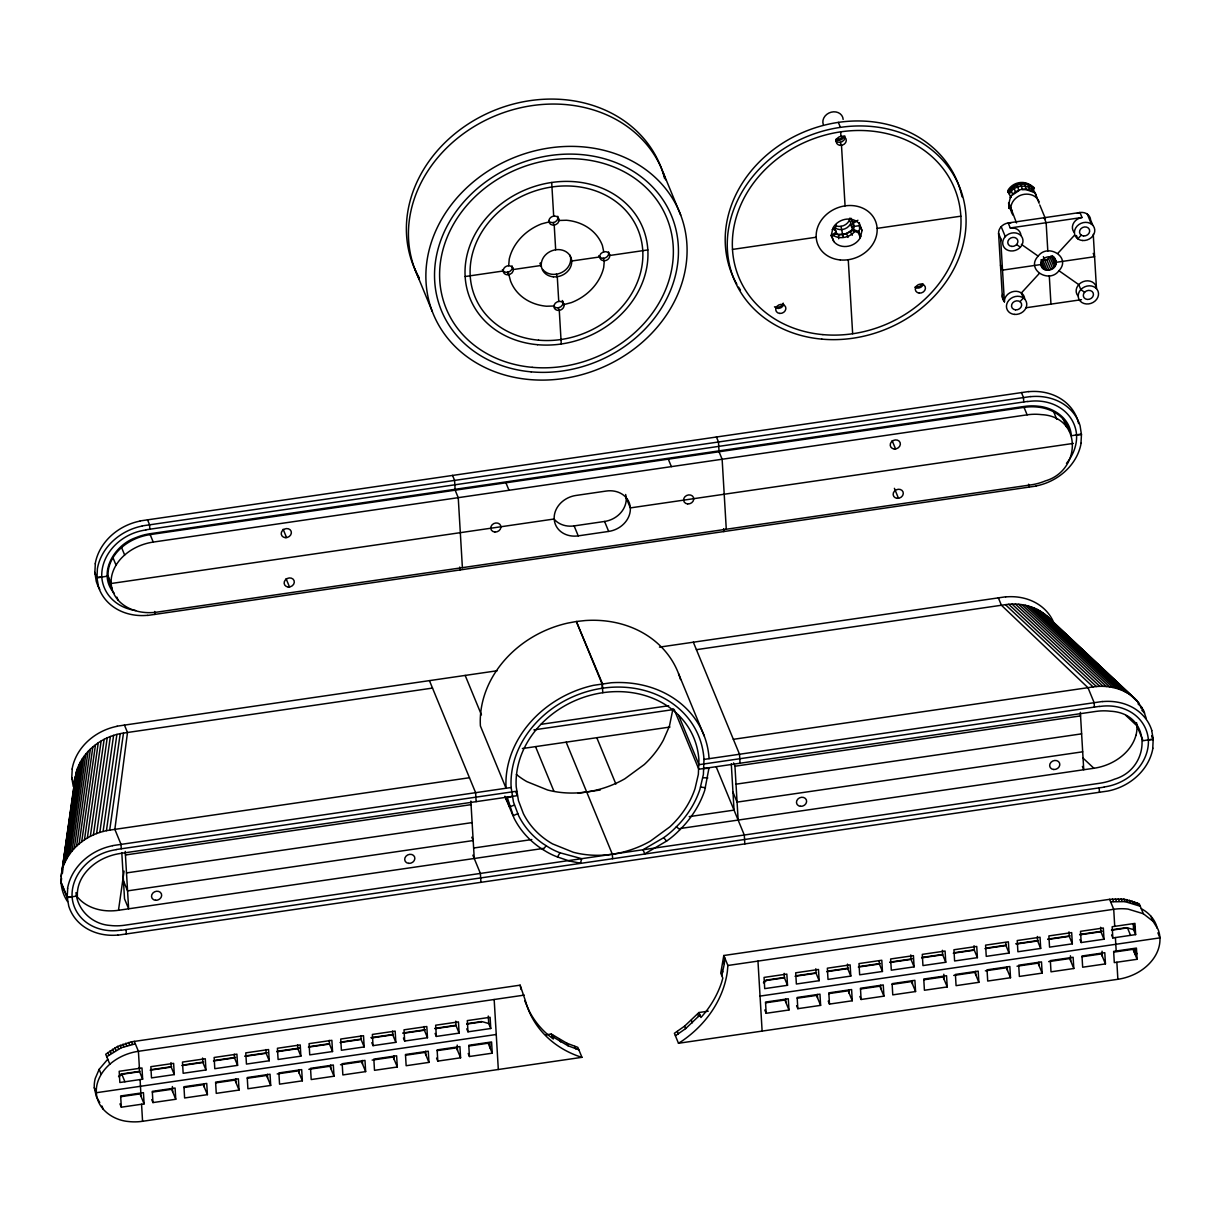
<?xml version="1.0" encoding="UTF-8"?>
<svg xmlns="http://www.w3.org/2000/svg" width="1221" height="1221" viewBox="0 0 1221 1221"><rect width="100%" height="100%" fill="white"/><g stroke="black" fill="none" stroke-linecap="round" stroke-linejoin="round"><path stroke-width="1.5" d="M838.69 238.782L838.629 234.722L834.859 233.913L842.734 234.859L850.289 231.929L853.342 229.304L855.097 231.151M67.537 901.541C61.386 892.612 59.6 881.058 62.118 870.573L75.916 773.534C81.242 751.754 101.831 736.171 123.489 733.073L432.509 688.079M73.291 786.568L71.764 777.64L72.237 769.032M99.74 589.331A52.274 44.658 -22.4 0 1 96.245 581.333L94.856 572.374L95.33 563.766M1030.768 396.642A52.274 44.658 -22.4 0 1 1080.066 425.641L1081.455 434.615L1080.982 443.223M114.179 593.238C96.871 573.763 114.225 544.932 135.699 537.728A50.824 43.437 -22.4 0 1 150.091 533.714M1073.351 443.406L630.326 507.905A23.336 19.933 -22.4 0 0 606.288 491.04L575.839 495.482A23.336 19.933 -22.4 0 0 554.197 519.001L111.157 583.501A36.599 31.273 -22.4 0 1 112.134 574.221C115.751 561.05 126.877 551.175 139.163 546.001A49.832 42.582 -22.4 0 1 153.236 542.078L1027.136 414.835A49.832 42.582 -22.4 0 1 1041.437 414.621C1082.691 416.575 1081.272 470.604 1045.359 480.906A49.832 42.582 -22.4 0 1 1031.287 484.829L157.387 612.072A49.832 42.582 -22.4 0 1 143.086 612.286C130.8 610.897 118.162 604.181 113.202 592.338A36.599 31.273 -22.4 0 1 111.157 583.501L108.089 576.022A36.599 31.273 -22.4 0 1 109.051 566.758C112.668 553.571 123.809 543.696 136.08 538.522A49.832 42.582 -22.4 0 1 150.168 534.6L1024.053 407.371A49.832 42.582 -22.4 0 1 1038.354 407.158C1050.64 408.531 1063.277 415.262 1068.238 427.091A36.599 31.273 -22.4 0 1 1069.627 431.425M1024.709 184.05L1026.144 189.606L1032.584 191.88L1031.501 186.462C1023.717 181.242 1013.186 185.073 1008.134 192.308L1009.294 194.017C1015.063 182.662 1034.065 183.547 1036.522 196.886M508.669 265.751L509.264 258.989A49.252 42.079 -22.4 0 1 541.559 223.886L548.992 221.932M673 708.699L669.383 726.327L663.4 740.063A93.315 79.731 -22.4 0 1 644.291 764.529L624.847 778.784A93.315 79.731 -22.4 0 1 547.634 790.018L526.861 781.623A93.315 79.731 -22.4 0 1 516.376 774.45M709.035 767.734L704.761 790.262A103.693 88.599 -22.4 0 1 683.104 826.464L679.96 829.608A77.411 66.148 -22.4 0 1 666.605 841.086L644.764 853.815L642.979 849.77L663.659 837.698A73.519 62.82 -22.4 0 0 676.342 826.8L679.319 823.809A98.504 84.173 -22.4 0 0 699.892 789.422L703.403 774.435L703.983 759.416A98.504 84.173 -22.4 0 0 602.502 688.217L602.014 683.76L576.358 621.504L567.75 623.092A103.693 88.599 -22.4 0 0 480.402 725.991L506.059 788.247A103.693 88.599 -22.4 0 1 593.421 685.347L611.111 682.768A103.693 88.599 -22.4 0 1 709.065 758.684M698.916 1012.53L700.961 1017.52L705.417 1012.27A104.731 89.484 -22.4 0 0 721.611 982.417L722.817 978.128L720.756 973.152L723.794 955.509L1109.63 899.328L1123.93 899.129L1139.254 903.784L1143.344 913.735L1152.99 921.229L1157.905 929.028A36.599 31.273 -22.4 0 1 1159.95 937.865C1160.728 955.036 1146.946 969.215 1131.959 975.365A49.832 42.582 -22.4 0 1 1117.871 979.288L678.479 1043.268L674.389 1033.302L684.584 1026.144L698.916 1012.53L708.287 1011.171M721.794 975.64L724.282 963.995L724.816 957.997L723.794 955.509M724.816 957.997L727.884 965.475L727.365 971.473A104.731 89.484 -22.4 0 1 681.394 1041.452L678.479 1043.268M833.79 241.499L831.333 235.027L832.981 227.945A15.659 13.385 -22.4 0 1 859.538 224.084L861.995 230.571L860.347 237.637A15.659 13.385 -22.4 0 1 833.79 241.499L831.15 235.485L836.126 232.127L835.027 229.212L836.064 224.786M1040.933 264.53C1040.323 256.089 1055.127 253.281 1056.165 262.317C1056.775 270.757 1041.986 273.565 1040.933 264.53L1002.517 270.131L1000.457 265.14M75.916 773.534L74.878 785.713L71.764 777.64M67.689 888.476L67.201 897.084L68.727 906.013A52.274 44.658 -22.4 0 0 117.888 935.057M1028.326 184.829L1029.578 190.339M1152.761 748.183L1153.204 738.98L1151.724 730.646M61.142 876.602L75.32 776.51M62.118 870.573L76.725 770.573M61.584 878.418L61.081 882.752L67.247 897.679L77.366 895.909C76.557 878.326 90.629 863.781 105.983 857.463A50.824 43.437 -22.4 0 1 120.391 853.448L517.383 795.649L515.934 792.124M62.408 873.412L62.912 869.093M63.477 865.948L64.24 859.752M64.805 856.623L65.293 852.289M65.827 848.564L66.621 842.963M67.186 839.819L67.689 835.5M68.513 830.494L69.017 826.174M69.811 820.573L70.345 816.834M70.864 813.11L71.398 809.37M72.237 804.364L72.726 800.045M73.26 796.306L73.794 792.582M62.927 867.612L77.747 767.658M63.95 864.682L65.186 861.812L78.983 764.773M65.186 861.812L66.621 858.989L80.418 761.95M66.621 858.989L68.254 856.242L82.051 759.203M68.254 856.242L70.07 853.555L83.867 756.532M70.07 853.555L72.07 850.976L85.867 753.952M72.07 850.976L74.237 848.503L88.034 751.464M74.237 848.503L76.572 846.138L90.385 749.114M76.572 846.138L79.075 843.909L92.872 746.87M79.075 843.909L81.7 841.803L95.497 744.764M81.7 841.803L84.463 839.834L98.26 742.795M84.463 839.834L87.347 838.018L101.145 740.979M87.347 838.018L90.339 836.37L104.136 739.331M90.339 836.37L93.422 834.874L107.219 737.835M93.422 834.874L96.581 833.561L110.378 736.522M96.581 833.561L99.817 832.417L113.614 735.378M99.817 832.417L103.098 831.455L116.895 734.416M103.098 831.455L106.425 830.677L120.223 733.653M106.425 830.677L109.692 830.112L123.489 733.073M76.801 896.168C83.181 904.639 93.529 909.248 103.861 910.5A50.824 43.437 -22.4 0 0 118.483 910.286L124.069 871.107M1013.277 186.111L1008.363 191.773C1013.171 182.646 1026.449 180.25 1034.004 187.622L1033.47 190.507M1135.942 735.317C1132.249 748.809 1120.878 758.958 1108.302 764.254A50.824 43.437 -22.4 0 1 1093.894 768.268L680.219 828.51M860.347 237.637L858.287 232.662L853.174 230.845L853.616 229.655L849.358 219.643L849.953 218.071M858.287 232.662L859.63 229.166L859.34 222.756M1039.071 203.251L1035.377 193.818A14.774 12.622 -22.4 0 0 1010.332 197.466L1008.775 204.151L1011.507 209.966M1055.341 265.827L1054.318 263.339L1054.776 258.119L1055.799 260.607M1016.742 184.295L1013.216 186.523M1011.934 210.271L1009.08 208.242L1009.614 205.357M545.665 1034.843L551.297 1034.034L566.971 1043.268L577.838 1047.359L581.959 1057.325L578.891 1056.379A104.731 89.484 -22.4 0 1 525.457 1000.869L520.131 985.164L131.41 1041.834L117.552 1046.458L105.693 1054.257L107.769 1059.202L99.16 1069.337L95.253 1078.418A36.599 31.273 -22.4 0 0 94.292 1087.697L96.322 1096.534L99.756 1102.517M138.416 1051.296A49.832 42.582 -22.4 0 0 124.328 1055.219C112.057 1060.393 100.931 1070.268 97.298 1083.439A36.599 31.273 -22.4 0 0 96.337 1092.719C97.115 1109.08 113.034 1120.145 128.266 1121.504A49.832 42.582 -22.4 0 0 142.567 1121.29L581.959 1057.325M557.493 856.974L559.996 852.792L581.715 858.684L580.448 863.186L569.49 861.034L557.493 856.974A77.411 66.148 -22.4 0 1 543.009 849.557L539.56 847.374A103.693 88.599 -22.4 0 1 513.995 818.039L507.158 797.13M1008.363 191.773L1010.347 188.629M1038.171 256.135C1025.35 269.536 1049.282 284.066 1058.943 270.711C1071.748 257.31 1047.816 242.781 1038.171 256.135L1021.382 244.368M1045.084 269.81L1040.964 259.844L1046.779 259.676L1051.22 255.876L1054.318 263.339M1010.332 197.466L1011.263 196.963M1020.084 183.852L1024.358 183.196M543.009 849.557L546.23 845.741A73.519 62.82 -22.4 0 0 559.981 852.792M675.411 1035.79L685.607 1028.631L699.938 1015.017M118.544 1076.663L120.955 1074.053L139.743 1071.321M1039.193 273.58L1021.351 292.979L1023.396 297.97L1019.993 301.663M1057.905 253.266L1074.48 235.241M1081.211 235.149L1077.807 238.843L1076.434 235.516M763.415 982.783L765.811 980.158L784.615 977.426M838.629 234.722L846.565 233.562L853.235 229.06M1017.093 185.165L1018.909 190.659L1012.85 194.75L1010.713 189.484M106.746 1056.714L121.245 1047.755L135.333 1043.833L138.416 1051.296L139.423 1068.344M119.154 1076.449L121.841 1074.297L139.576 1071.717L142.643 1079.196L119.856 1082.508L119.185 1071.29L141.987 1067.978L142.643 1079.196M764.01 982.569L766.712 980.417L784.431 977.838L787.514 985.301L764.712 988.628L764.056 977.411L786.843 974.083L787.514 985.301M834.477 228.19L836.568 233.257L831.745 236.523L831.15 235.485M855.082 220.742L852.67 222.375L853.25 223.397L851.205 218.422M857.92 220.238L853.097 223.504L854.196 226.419L853.464 229.594L858.745 231.471L860.805 236.447M1027.166 184.493L1027.975 183.974M1030.173 186.035L1031.135 185.592M517.75 813.69L512.988 815.75L504.914 796.199M514.453 805.112L509.554 806.806L505.463 796.855M502.411 269.643A5.189 4.426 -22.4 0 0 507.509 272.252L508.806 271.917A5.189 4.426 -22.4 0 0 512.072 265.903M503.189 271.001A5.189 4.426 -22.4 0 0 508.531 274.756L509.844 274.404A5.189 4.426 -22.4 0 0 509.325 265.735L507.997 265.781A5.189 4.426 -22.4 0 0 503.189 271.001L465.14 276.541M507.28 797.71L512.271 796.382M107.066 576.175L96.947 577.945L94.902 572.97M150.091 533.714L1024.007 406.471A50.824 43.437 -22.4 0 1 1038.644 406.257C1054.242 407.661 1070.496 419.032 1071.29 435.79L1081.409 434.02M1125.96 715.521L1136.919 725.808L1143.085 740.75L1153.204 738.98L1151.83 735.653M140.232 520.909L1028.723 391.544M142.277 525.885L1030.768 396.52M1036.08 486.08L147.588 615.445M117.14 726.174L497.237 670.741M112.576 845.619L511.141 787.499A98.504 84.173 -22.4 0 1 602.502 688.217L602.457 683.699L576.358 621.504M599.618 256.959L571.703 261.019L570.68 258.531M647.832 249.939L609.767 255.479A5.189 4.426 -22.4 0 1 604.96 260.714L603.632 260.745A5.189 4.426 -22.4 0 1 603.128 252.075L604.426 251.74A5.189 4.426 -22.4 0 1 609.767 255.479L608.745 252.991M832.157 229.624L835.027 229.212M1009.279 204.075L1016.528 222.955M732.478 249.42L816.223 237.225M877.121 228.358L960.851 216.178M1010.255 227.945L1082.02 217.491L1079.975 212.515L1008.195 222.97L1010.255 227.945A10.363 8.852 -22.4 0 1 1020.939 235.439M1025.838 307.784L1081.47 299.679M145.894 529.792L1027.67 401.404M553.754 518.681A23.336 19.933 -22.4 0 0 574.129 525.9L604.578 521.459A23.336 19.933 -22.4 0 0 625.656 494.49M554.197 519.001A23.336 19.933 -22.4 0 0 578.235 535.866L608.684 531.425A23.336 19.933 -22.4 0 0 630.326 507.905L626.22 497.954M659.462 647.13L1005.631 596.81M696.397 649.664L1005.432 604.67C1020.084 602.502 1036.064 606.043 1047.114 616.284L1136.919 700.64L1143.482 710.286L1146.305 718.604M540.918 724.343L668.681 705.738M533.898 729.883L674.175 709.462L698.809 769.23L1095.802 711.431A50.824 43.437 -22.4 0 1 1110.423 711.217C1152.639 713.262 1151.189 768.604 1114.452 779.196A50.824 43.437 -22.4 0 1 1100.06 783.21L124.649 925.228A50.824 43.437 -22.4 0 1 110.012 925.442C92.43 924.266 77.427 910.225 75.992 892.597M522.405 748.534L669.963 727.044M109.692 830.112L469.459 777.731M733.348 739.316L1093.116 686.935C1107.783 684.767 1123.763 688.308 1134.813 698.534M703.983 759.416L1102.563 701.48M116.193 849.526L516.697 791.223M1099.465 706.364L698.961 764.682L678.662 715.46M125.442 854.975L471.062 804.654M733.577 762.911L734.95 766.223L1080.554 715.903M578.235 793.207L600.228 790.002M126.511 872.923L472.115 822.603M736.019 784.172L1081.623 733.852M1082.691 751.8L737.072 802.121L732.966 792.17M473.885 847.985L531.791 839.56M689.193 816.635L734.035 810.118L731.287 763.827M118.483 910.286L543.376 848.427M120.986 930.295L1104.257 787.133M138.416 1051.296L524.252 995.115M727.884 965.475L1113.72 909.294A49.832 42.582 -22.4 0 1 1128.021 909.08L1143.344 913.735M151.022 1069.672L171.688 1066.666M182.967 1065.033L203.632 1062.011M214.911 1060.377L235.577 1057.371M244.963 1055.997L267.521 1052.716M276.908 1051.342L299.466 1048.061M308.852 1046.702L329.533 1043.696M340.796 1042.047L361.462 1039.04M370.863 1037.667L393.406 1034.385M402.808 1033.012L425.351 1029.73M434.752 1028.372L455.418 1025.365M466.697 1023.717L481.73 1021.534M795.878 975.793L816.559 972.771M827.823 971.138L848.488 968.131M859.767 966.483L880.433 963.476M889.834 962.102L912.377 958.821M921.779 957.462L942.444 954.456M953.723 952.807L974.389 949.801M985.668 948.152L1006.333 945.146M1015.735 943.772L1038.277 940.491M1047.664 939.132L1070.222 935.851M1079.608 934.477L1102.166 931.196M1111.553 929.822L1126.586 927.639M150.168 1070.176L171.215 1067.108L174.298 1074.587L151.496 1077.899L150.839 1066.681L173.626 1063.369L174.298 1074.587M181.822 1065.567L202.869 1062.499L205.937 1069.978L183.15 1073.29L182.478 1062.072L205.281 1058.76L205.937 1069.978M213.477 1060.957L234.508 1057.905L237.591 1065.368L214.789 1068.696L214.133 1057.478L236.92 1054.15L237.591 1065.368M245.116 1056.348L266.163 1053.296L269.246 1060.759L246.444 1064.086L245.772 1052.868L268.574 1049.541L269.246 1060.759M276.77 1051.754L297.802 1048.686L300.885 1056.15L278.098 1059.477L277.426 1048.259L300.229 1044.932L300.885 1056.15M308.409 1047.145L329.456 1044.077L332.539 1051.54L309.737 1054.868L309.081 1043.65L331.868 1040.323L332.539 1051.54M340.064 1042.536L361.095 1039.468L364.179 1046.931L341.392 1050.258L340.72 1039.04L363.522 1035.713L364.179 1046.931M371.703 1037.926L392.75 1034.859L395.833 1042.337L373.031 1045.649L371.81 1042.658M403.357 1033.317L424.404 1030.249L427.472 1037.728L404.685 1041.04L403.449 1038.048M434.997 1028.708L456.044 1025.64L459.127 1033.119L436.324 1036.431L435.103 1033.439M466.666 1024.098L482.616 1021.779L488.721 1023.519L490.766 1028.509L467.979 1031.821L466.743 1028.83M795.039 976.281L816.086 973.229L819.154 980.692L796.367 984.019L795.695 972.801L818.497 969.474L819.154 980.692M826.693 971.672L847.725 968.619L850.808 976.083L828.006 979.41L827.35 968.192L850.137 964.865L850.808 976.083M858.332 967.078L879.379 964.01L882.447 971.473L859.66 974.801L858.989 963.583L881.791 960.255L882.447 971.473M889.987 962.469L911.019 959.401L914.102 966.864L891.299 970.191L890.643 958.973L913.43 955.646L914.102 966.864M921.626 957.859L942.673 954.791L945.756 962.27L922.954 965.582L922.282 954.364L945.085 951.052L945.756 962.27M953.28 953.25L974.312 950.182L977.395 957.661L954.608 960.973L953.937 949.755L976.739 946.443L977.395 957.661M984.92 948.641L1005.967 945.573L1009.05 953.052L986.247 956.364L985.591 945.146L1008.378 941.834L1009.05 953.052M1016.574 944.031L1037.621 940.964L1040.689 948.442L1017.902 951.754L1017.23 940.536L1040.033 937.224L1040.689 948.442M1048.213 939.422L1069.26 936.354L1072.343 943.833L1049.541 947.145L1048.885 935.927L1071.672 932.615L1072.343 943.833M1079.868 934.813L1100.915 931.76L1103.982 939.224L1081.196 942.536L1079.959 939.56M1111.537 930.204L1127.487 927.884L1133.576 929.639L1135.637 934.614L1112.835 937.942L1111.614 934.95M496.245 1034.492L96.337 1092.719L94.292 1087.697M760.042 996.092L1159.95 937.865L1157.89 932.844M120.711 1096.717L140.003 1093.909L144.109 1103.876L121.322 1107.188L119.948 1103.876M152.366 1092.108L171.657 1089.3L175.763 1099.266L152.961 1102.578L151.725 1099.587M184.02 1087.499L203.297 1084.691L207.402 1094.657L184.615 1097.969L183.944 1086.751L206.746 1083.439L207.402 1094.657M215.659 1082.89L234.951 1080.081L239.057 1090.048L216.254 1093.36L215.598 1082.142L238.385 1078.83L239.057 1090.048M247.314 1078.28L266.59 1075.472L270.696 1085.438L247.909 1088.75L247.237 1077.548L270.039 1074.221L270.696 1085.438M277.198 1073.931L298.245 1070.863L302.35 1080.829L279.548 1084.156L278.892 1072.938L301.679 1069.611L302.35 1080.829M308.852 1069.321L329.899 1066.269L334.005 1076.22L311.202 1079.547L310.531 1068.329L333.333 1065.002L334.005 1076.22M340.491 1064.712L361.538 1061.66L365.644 1071.611L342.857 1074.938L342.185 1063.72L364.987 1060.393L365.644 1071.611M372.146 1060.103L393.193 1057.05L397.298 1067.001L374.496 1070.329L373.84 1059.111L396.627 1055.783L397.298 1067.001M405.54 1055.249L424.832 1052.441L428.937 1062.392L406.15 1065.719L405.479 1054.501L428.281 1051.189L428.937 1062.392M437.194 1050.64L456.486 1047.832L460.592 1057.798L437.79 1061.11L436.569 1058.119M468.849 1046.031L488.125 1043.222L492.231 1053.189L469.444 1056.501L468.208 1053.509M765.582 1002.823L784.874 1000.014L788.98 1009.981L766.178 1013.293L764.804 1009.981M797.221 998.213L816.513 995.405L820.619 1005.371L797.832 1008.683L796.596 1005.707M828.876 993.604L848.168 990.796L852.273 1000.762L829.471 1004.089L828.25 1001.098M860.53 989.01L879.807 986.202L883.912 996.153L861.126 999.48L859.889 996.489M892.169 984.401L911.461 981.592L915.567 991.544L892.765 994.871L892.108 983.653L914.895 980.326L915.567 991.544M923.824 979.791L943.116 976.983L947.221 986.934L924.419 990.262L923.748 979.044L946.55 975.716L947.221 986.934M953.708 975.442L974.755 972.374L978.86 982.325L956.074 985.652L955.402 974.434L978.189 971.122L978.86 982.325M985.362 970.832L1006.409 967.765L1010.515 977.731L987.713 981.043L987.041 969.825L1009.843 966.513L1010.515 977.731M1017.017 966.223L1038.048 963.155L1042.154 973.122L1019.367 976.434L1018.696 965.216L1041.498 961.904L1042.154 973.122M1048.656 961.614L1069.703 958.546L1073.808 968.512L1051.006 971.824L1050.35 960.606L1073.137 957.295L1073.808 968.512M1082.065 956.745L1101.342 953.937L1105.448 963.903L1082.661 967.215L1081.989 955.997L1104.791 952.685L1105.448 963.903M1113.705 952.136L1132.996 949.328L1137.102 959.294L1114.3 962.606L1113.644 951.388L1136.43 948.076L1137.102 959.294M1109.63 899.328L1110.637 901.831L1124.953 901.617L1140.261 906.226M117.888 935.179L1107.874 791.04A52.274 44.658 -22.4 0 0 1152.899 748.183M576.8 621.443L585.454 620.527A103.693 88.599 -22.4 0 1 680.524 679.578M1076.373 435.042L1081.455 434.615M101.999 576.923L96.917 577.35L94.856 572.374M1148.152 740.002L1153.235 739.575L1151.876 736.248M72.283 896.657L67.201 897.084L61.05 882.157M1026.144 189.606L1022.496 189.713L1020.527 183.303M553.983 306.013L546.443 306.227A49.252 42.079 -22.4 0 1 510.561 281.059L508.165 272.085M703.922 768.482L708.989 768.33M702.792 777.701L707.814 777.945M700.564 787.072L705.479 787.713M552.319 1036.522L568.009 1045.756L578.876 1049.846M849.358 219.643L849.068 220.879A9.799 8.364 -22.4 0 1 836.156 225.9M1141.284 908.714C1148.976 912.698 1155.31 919.764 1157.249 928.326M546.23 845.741L542.963 843.665A98.504 84.173 -22.4 0 1 518.681 815.811L513.476 802.09L511.141 787.499M1058.943 270.711L1078.769 284.63L1080.814 289.606A10.363 8.852 -22.4 0 0 1086.263 303.953A10.363 8.852 -22.4 0 0 1098.03 291.147A10.363 8.852 -22.4 0 0 1080.814 289.606L1084.599 292.262A5.189 4.426 -22.4 0 1 1093.207 293.025A5.189 4.426 -22.4 0 1 1087.316 299.435A5.189 4.426 -22.4 0 1 1084.599 292.262M1016.62 244.551L1020.39 247.207M1031.501 186.462L1034.355 188.492M1134.019 951.815L1136.69 953.845M676.342 826.8L679.96 829.608M1044.855 614.316L1136.919 700.64M1042.429 612.515L1130.127 694.764M1130.631 695.161L1138.842 702.869M1039.849 610.866L1127.548 693.131M1138.033 703.845L1142.139 707.707M1037.148 609.386L1124.846 691.635M1034.309 608.073L1122.007 690.338M1140.75 707.707L1143.482 710.286M1141.894 710.378L1144.626 712.957M1031.363 606.944L1119.062 689.193M1028.311 605.998L1116.009 688.247M1025.182 605.234L1112.88 687.484M1021.977 604.654L1109.675 686.904M1018.711 604.273L1106.409 686.523M1015.399 604.074L1103.097 686.339M1012.056 604.09L1099.755 686.339M1008.699 604.288L1096.397 686.538M1005.432 604.67L1093.116 686.935M1082.935 757.997L1093.894 768.268M1047.114 616.284L1049.221 618.375M663.659 837.698L666.605 841.086M852.365 235.18L850.182 231.669M112.24 588.934L109.341 582.738L108.089 576.022M1039.056 201.679C1035.652 193.3 1024.19 192.155 1017.398 196.993A14.774 12.622 -22.4 0 0 1013.14 215.232M836.568 233.257L834.615 228.907M505.25 797.191L506.837 800.808M528.937 1010.469L524.786 1000.823M574.77 1046.412L575.808 1048.915M566.971 1043.268L568.009 1045.756M559.6 1039.483L560.637 1041.971M552.686 1035.103L553.724 1037.591M134.295 1041.345L135.333 1043.833M131.41 1041.834L132.448 1044.321M128.556 1042.475L129.594 1044.962M125.717 1043.268L126.755 1045.756M122.939 1044.199L123.977 1046.687M120.207 1045.268L121.245 1047.755M117.552 1046.458L118.59 1048.946M114.988 1047.786L116.026 1050.274M112.5 1049.236L113.538 1051.724M110.119 1050.808L111.157 1053.296M107.845 1052.487L108.883 1054.975M1053.891 256.837L1056.165 262.317L1094.581 256.715L1093.222 253.403M1052.502 255.632L1056.012 264.087M1050.091 257.433L1054.211 267.399M1048.58 258.745L1052.7 268.696M1046.779 259.676L1050.899 269.643M1048.946 270.146L1043.375 256.669M1042.841 260.256L1046.962 270.207M1040.704 262.332L1043.451 268.971M1040.78 264.423L1042.154 267.75M1092.703 225L1090.643 220.009A10.363 8.852 -22.4 0 0 1077.365 213.202M1087.301 214.102L1091.406 224.069M1039.743 204.914L1045.451 218.742M1044.077 217.735L1046.138 222.726L1047.816 251.083M1015.628 192.369L1013.628 186.981M1010.774 197.634L1007.859 190.537A14.255 12.179 -22.4 0 1 1032.035 187.011M1007.768 191.453L1008.134 192.308M1008.592 202.869L1009.08 208.242M1001.174 226.633L1005.28 236.599A10.363 8.852 -22.4 0 0 1010.729 250.946A10.363 8.852 -22.4 0 0 1022.496 238.156A10.363 8.852 -22.4 0 0 1005.28 236.599M1001.113 240.674A10.363 8.852 -22.4 0 1 1000.64 238.4L998.58 233.425L1002.349 296.871L1004.395 301.846A10.363 8.852 -22.4 0 1 1014.01 291.407A10.363 8.852 -22.4 0 1 1024.694 298.901M1063.323 419.291L1066.406 426.77M1053.677 411.813L1056.76 419.291M1021.428 392.521L1023.473 397.497L1023.747 401.984M1024.053 407.371L1027.136 414.835M838.354 122.375L840.414 127.35M840.246 142.308L841.483 145.299L845.069 205.876M861.995 230.571L859.95 225.58L854.196 226.419L851.037 218.528M1082.386 766.437L1083.744 769.749L1080.341 712.316M853.174 230.845L850.381 224.084A9.799 8.364 -22.4 0 1 835.408 228.037M1135.301 929.013L1133.256 924.022L1133.576 929.639M998.335 597.786L1001.418 605.25L1087.972 687.682L1094.123 702.624L1094.398 707.112M846.565 233.562L848.076 237.408M841.01 226.328L843.192 237.378M1127.487 927.884L1130.554 935.347M1136.766 953.677L1134.721 948.702L1135.042 954.318M1110.637 901.831L1113.72 909.294L1114.727 926.342M892.139 440.628L895.558 448.931M894.383 488.324L898.488 498.29M663.247 172.726L680.692 215.049A133.242 113.843 -22.4 0 1 529.334 379.533A133.242 113.843 -22.4 0 1 459.417 195.131A133.242 113.843 -22.4 0 1 680.692 215.049M716.406 436.92L718.467 441.91L719.001 450.87M719.047 451.77L722.13 459.249L726.281 529.242M603.266 258.241L604.303 260.729L603.708 267.491A49.252 42.079 -22.4 0 1 571.397 302.594L563.965 304.563L562.942 302.075M668.299 459.157L671.367 466.636M557.951 217.979L558.974 220.467L566.513 220.253A49.252 42.079 -22.4 0 1 602.396 245.436L603.769 251.908M553.189 222.619L554.212 225.107L555.677 249.786M556.257 274.206L557.28 276.709L558.745 301.373M558.241 307.86L559.279 310.348L561.263 344.001M693.33 642.185L739.514 754.257L740.048 763.217M512.316 267.033L513.339 269.52L541.254 265.461L540.231 262.973A15.552 13.294 -22.4 0 0 540.949 266.376M678.571 673.702L704.227 735.958M716.178 766.803L744.291 835.011L744.825 843.986M507.509 272.252L508.531 274.756M604.578 521.459L608.684 531.425M574.129 525.9L578.235 535.866M505.921 482.799L509.004 490.277M414.819 269.093L432.265 311.431M596.794 737.713L615.903 784.08M566.162 742.17L612.347 854.227L612.621 858.714M452.518 475.351L454.578 480.326L455.112 489.3M455.158 490.201L458.241 497.664L462.393 567.658M535.531 746.626L553.937 791.284M465.17 675.411L481.456 714.911M429.426 680.616L475.61 792.673L476.144 801.648M471.81 837.224L473.183 840.552L127.579 890.872L123.474 880.906M551.297 1034.034L553.342 1039.01L548.351 1035.133A104.731 89.484 -22.4 0 1 528.937 1010.469M472.878 855.173L480.402 873.442L480.937 882.401M283.15 529.288L286.569 537.591M286.08 578.647L289.499 586.95M147.512 519.749L149.557 524.74L149.832 529.227M150.168 534.6L153.236 542.078M121.566 547.527L124.649 554.99M112.958 557.676L116.041 565.14M116.88 597.145L118.116 600.137M124.42 725.03L127.503 732.493L114.85 829.364L121.001 844.306L121.261 848.793M121.841 1074.297L124.924 1081.775M1150.93 916.208L1152.99 921.229M107.769 1059.202L109.814 1064.224M99.16 1069.337L101.221 1074.358M101.923 1106.012L103.297 1109.355M1136.934 902.655L1137.957 905.143M1134.507 901.663L1135.53 904.151M1131.989 900.808L1132.996 903.296M1129.364 900.106L1130.387 902.594M1126.678 899.541L1127.7 902.029M1123.93 899.129L1124.953 901.617M1121.122 898.854L1122.145 901.357M1118.283 898.748L1119.291 901.251M1115.414 898.793L1116.421 901.281M1112.514 898.992L1113.537 901.48M723.275 961.507L724.282 963.995M721.794 969.505L722.801 971.992M697.664 1013.995L698.687 1016.483M691.391 1020.298L692.414 1022.786M684.584 1026.144L685.607 1028.631M677.289 1031.486L678.311 1033.989M1078.616 423.595L1077.884 420.711A52.274 44.658 -22.4 0 0 1028.723 391.666M98.428 586.278L96.947 577.945L97.39 568.742A52.274 44.658 -22.4 0 1 142.292 526.007M520.131 985.164L521.046 989.468M1135.637 934.614L1134.965 923.397L1112.178 926.724L1112.835 937.942M1093.253 234.325L1096.473 288.446A10.363 8.852 -22.4 0 0 1083.18 281.639A10.363 8.852 -22.4 0 0 1077.792 295.696M1115.399 937.56L1116.192 951.022M1116.864 962.24L1117.871 979.288M1099.175 787.866L1099.449 792.353M1103.982 939.224L1103.326 928.006L1080.524 931.333L1081.196 942.536M1100.64 927.273L1100.915 931.76M1102.059 951.19L1102.38 956.425M1049.282 275.763L1050.96 304.121M1069.001 931.867L1069.26 936.354M1070.42 955.799L1070.725 961.034M1028.616 484.233L1028.799 487.225M1000.64 238.4L1004.395 301.846M1037.346 936.476L1037.621 940.964M1038.873 962.163L1039.071 965.643M1005.783 942.581L1005.967 945.573M1007.218 966.757L1007.432 970.252M974.053 945.695L974.312 950.182M975.579 971.367L975.777 974.862M942.398 950.304L942.673 954.791M943.818 974.236L944.138 979.471M910.759 954.914L911.019 959.401M912.285 980.585L912.484 984.08M840.674 131.837L840.948 136.325M848.259 259.722L852.655 333.745M883.912 996.153L883.256 984.935L860.454 988.262L861.126 999.48M879.196 961.019L879.379 964.01M880.631 985.194L880.845 988.689M852.273 1000.762L851.602 989.544L828.815 992.871L829.471 1004.089M847.466 964.132L847.725 968.619M848.992 989.804L849.19 993.299M820.619 1005.371L819.963 994.153L797.16 997.481L797.832 1008.683M815.811 968.741L816.086 973.229M817.337 994.413L817.551 997.908M788.98 1009.981L788.308 998.763L765.521 1002.075L766.178 1013.293M784.172 973.351L784.431 977.838M785.683 999.022L785.897 1002.502M757.966 961.095L762.118 1031.089M723.61 528.647L723.794 531.639M734.95 766.223L738.14 820.069M602.502 688.217L602.777 692.704A93.315 79.731 -22.4 0 0 516.208 786.767L518.437 800.579L523.366 813.583A93.315 79.731 -22.4 0 0 552.518 843.879L573.305 852.273A93.315 79.731 -22.4 0 0 650.503 841.04L669.947 826.785A93.315 79.731 -22.4 0 0 695.039 788.583L698.351 774.389L698.916 760.164A93.315 79.731 -22.4 0 0 602.777 692.704M551.694 182.478L553.693 216.132A5.189 4.426 -22.4 0 0 548.87 221.352L549.114 222.497A5.189 4.426 -22.4 0 0 558.928 221.062L559.035 219.872A5.189 4.426 -22.4 0 0 553.693 216.132M494.169 999.495L498.321 1069.489M490.766 1028.509L490.109 1017.291L467.307 1020.603L467.979 1031.821M492.231 1053.189L491.575 1041.971L468.772 1045.283L469.444 1056.501M488.278 1016.055L488.721 1023.519M489.85 1042.597L490.186 1048.198M459.722 567.063L459.89 570.054M470.848 801.068L474.252 858.5M459.127 1033.119L458.455 1021.901L435.668 1025.213L436.324 1036.431M460.592 1057.798L459.92 1046.58L437.133 1049.892L437.79 1061.11M455.784 1021.153L456.044 1025.64M457.203 1045.084L457.509 1050.319M427.472 1037.728L426.816 1026.51L404.014 1029.822L404.685 1041.04M424.175 1026.51L424.404 1030.249M425.641 1051.189L425.854 1054.929M395.833 1042.337L395.161 1031.119L372.374 1034.431L373.031 1045.649M392.536 1031.119L392.75 1034.859M393.986 1055.799L394.215 1059.538M360.882 1035.729L361.095 1039.468M362.347 1060.408L362.561 1064.147M329.227 1040.338L329.456 1044.077M330.693 1065.017L330.922 1068.757M297.588 1044.947L297.802 1048.686M299.053 1069.627L299.267 1073.366M265.934 1049.556L266.163 1053.296M267.399 1074.236L267.628 1077.975M234.295 1054.166L234.508 1057.905M235.76 1078.83L235.974 1082.569M202.594 1058.027L202.869 1062.499M204.121 1083.699L204.334 1087.178M154.701 611.477L154.884 614.468M175.763 1099.266L175.091 1088.048L152.304 1091.36L152.961 1102.578M170.955 1062.621L171.215 1067.108M172.375 1086.553L172.68 1091.788M144.109 1103.876L143.452 1092.658L120.65 1095.97L121.322 1107.188M140.094 1079.562L141.026 1096.397M141.56 1104.242L142.567 1121.29M139.301 1067.23L139.576 1071.717M125.229 851.388L128.632 908.821L124.527 898.854L121.795 852.563M126.053 929.547L126.328 934.034M1099.48 706.532A47.024 40.186 -22.4 0 1 1148.381 739.972A47.024 40.186 -22.4 0 1 1104.242 786.95M1136.568 722.695A37.637 32.158 -22.4 0 1 1135.942 735.393M116.193 849.694A47.024 40.186 -22.4 0 0 72.07 896.687A47.024 40.186 -22.4 0 0 120.971 930.127M1102.563 701.602A52.274 44.658 -22.4 0 1 1151.846 730.601M67.552 888.476A52.274 44.658 -22.4 0 1 112.591 845.741M72.115 769.032A52.274 44.658 -22.4 0 1 117.155 726.297M1005.631 596.932A52.274 44.658 -22.4 0 1 1053.952 623.183M508.791 803.54A103.693 88.599 -22.4 0 1 506.501 799.496M1027.685 401.587A47.024 40.186 -22.4 0 1 1076.586 435.012A47.024 40.186 -22.4 0 1 1066.467 463.354M145.91 529.96A47.024 40.186 -22.4 0 0 101.77 576.938A47.024 40.186 -22.4 0 0 135.699 610.515M1081.104 443.223A52.274 44.658 -22.4 0 1 1036.064 485.958M147.588 615.323A52.274 44.658 -22.4 0 1 98.306 586.324M95.207 563.766A52.274 44.658 -22.4 0 1 140.247 521.031M1074.022 232.234A10.363 8.852 -22.4 0 1 1082.02 217.491M999.068 235.684A10.363 8.852 -22.4 0 1 1010.851 222.894M1003.967 301.16A10.363 8.852 -22.4 0 1 1002.548 294.505M923.274 284.066A5.189 4.426 -22.4 0 1 914.911 287.301M783.714 304.38A5.189 4.426 -22.4 0 1 774.48 306.807M844.81 135.958A5.189 4.426 -22.4 0 1 835.713 140.705M823.336 124.649A10.363 8.852 -22.4 0 1 831.15 112.195A10.363 8.852 -22.4 0 1 843.146 119.414M844.123 136.279A5.189 4.426 -22.4 0 1 835.759 139.53M843.177 136.187A5.189 4.426 -22.4 0 1 836.339 138.843M783.21 303.129A5.189 4.426 -22.4 0 1 775.93 306.944M922.313 283.974A5.189 4.426 -22.4 0 1 915.491 286.614M736.828 284.203A121.841 104.106 -22.4 0 1 807.707 130.464A121.841 104.106 -22.4 0 1 962.041 196.84M740.414 290.018A121.841 104.106 -22.4 0 1 738.568 287.149M854.41 231.914A15.659 13.385 -22.4 0 1 832.737 235.073M553.724 306.257A5.189 4.426 -22.4 0 0 563.049 302.64L562.82 301.495A5.189 4.426 -22.4 0 0 562.24 300.488M608.501 251.862A5.189 4.426 -22.4 0 1 603.937 258.226L602.609 258.257A5.189 4.426 -22.4 0 1 598.839 255.601M557.753 216.254A5.189 4.426 -22.4 0 1 557.997 217.384L557.89 218.574A5.189 4.426 -22.4 0 1 548.672 221.016M569.948 255.128A15.552 13.294 -22.4 0 1 562.011 272.344A15.552 13.294 -22.4 0 1 542.673 269.398M419.093 277.594A133.242 113.843 -22.4 0 1 494.597 110.272A133.242 113.843 -22.4 0 1 664.545 178.403M419.383 279.304A133.242 113.843 -22.4 0 1 496.642 115.247A133.242 113.843 -22.4 0 1 665.613 179.792M554.044 305.418L553.937 306.608A5.189 4.426 -22.4 0 0 559.279 310.348A5.189 4.426 -22.4 0 0 564.087 305.128L563.843 303.998A5.189 4.426 -22.4 0 0 554.044 305.418M1053.677 769.505A5.189 4.426 -22.4 0 0 1059.569 763.11A5.189 4.426 -22.4 0 0 1050.96 762.331A5.189 4.426 -22.4 0 0 1053.677 769.505M155.54 900.274A5.189 4.426 -22.4 0 0 161.431 893.879A5.189 4.426 -22.4 0 0 152.823 893.1A5.189 4.426 -22.4 0 0 155.54 900.274M408.714 863.369A5.189 4.426 -22.4 0 0 414.606 856.959A5.189 4.426 -22.4 0 0 405.998 856.196A5.189 4.426 -22.4 0 0 408.714 863.369M800.503 806.318A5.189 4.426 -22.4 0 0 806.379 799.923A5.189 4.426 -22.4 0 0 797.771 799.145A5.189 4.426 -22.4 0 0 800.503 806.318M897.16 498.321A5.189 4.426 -22.4 0 0 903.052 491.926A5.189 4.426 -22.4 0 0 894.444 491.147A5.189 4.426 -22.4 0 0 897.16 498.321M894.23 448.962A5.189 4.426 -22.4 0 0 900.121 442.567A5.189 4.426 -22.4 0 0 891.513 441.788A5.189 4.426 -22.4 0 0 894.23 448.962M288.171 586.996A5.189 4.426 -22.4 0 0 294.063 580.586A5.189 4.426 -22.4 0 0 285.455 579.807A5.189 4.426 -22.4 0 0 288.171 586.996M285.256 537.637A5.189 4.426 -22.4 0 0 291.132 531.227A5.189 4.426 -22.4 0 0 282.524 530.463A5.189 4.426 -22.4 0 0 285.256 537.637M687.621 503.937A5.189 4.426 -22.4 0 0 693.513 497.542A5.189 4.426 -22.4 0 0 684.905 496.764A5.189 4.426 -22.4 0 0 687.621 503.937M494.78 532.02A5.189 4.426 -22.4 0 0 500.671 525.61A5.189 4.426 -22.4 0 0 492.063 524.847A5.189 4.426 -22.4 0 0 494.78 532.02M1083.546 235.974A5.189 4.426 -22.4 0 0 1089.437 229.579A5.189 4.426 -22.4 0 0 1080.829 228.8A5.189 4.426 -22.4 0 0 1083.546 235.974M1082.493 240.506A10.363 8.852 -22.4 0 0 1094.275 227.701A10.363 8.852 -22.4 0 0 1077.059 226.144A10.363 8.852 -22.4 0 0 1082.493 240.506M1011.782 246.428A5.189 4.426 -22.4 0 0 1017.673 240.033A5.189 4.426 -22.4 0 0 1009.065 239.255A5.189 4.426 -22.4 0 0 1011.782 246.428M1015.536 309.875A5.189 4.426 -22.4 0 0 1021.428 303.48A5.189 4.426 -22.4 0 0 1012.82 302.701A5.189 4.426 -22.4 0 0 1015.536 309.875M1014.483 314.408A10.363 8.852 -22.4 0 0 1026.266 301.602A10.363 8.852 -22.4 0 0 1009.05 300.061A10.363 8.852 -22.4 0 0 1014.483 314.408M840.155 145.345A5.189 4.426 -22.4 0 0 846.046 138.935A5.189 4.426 -22.4 0 0 837.438 138.171A5.189 4.426 -22.4 0 0 840.155 145.345M919.306 293.116A5.189 4.426 -22.4 0 0 925.197 286.721A5.189 4.426 -22.4 0 0 916.574 285.943A5.189 4.426 -22.4 0 0 919.306 293.116M779.746 313.431A5.189 4.426 -22.4 0 0 785.637 307.036A5.189 4.426 -22.4 0 0 777.029 306.257A5.189 4.426 -22.4 0 0 779.746 313.431M822.893 334.615A116.651 99.679 -22.4 0 0 955.417 190.613A116.651 99.679 -22.4 0 0 761.69 173.168A116.651 99.679 -22.4 0 0 822.893 334.615M821.84 339.133A121.841 104.106 -22.4 0 0 960.24 188.736A121.841 104.106 -22.4 0 0 757.92 170.513A121.841 104.106 -22.4 0 0 821.84 339.133M840.323 259.951A31.105 26.572 -22.4 0 0 875.671 221.55A31.105 26.572 -22.4 0 0 824.007 216.895A31.105 26.572 -22.4 0 0 840.323 259.951M537.469 344.688A93.315 79.731 -22.4 0 0 643.482 229.487A93.315 79.731 -22.4 0 0 488.507 215.537A93.315 79.731 -22.4 0 0 537.469 344.688M538.522 340.171A88.141 75.305 -22.4 0 0 638.644 231.364A88.141 75.305 -22.4 0 0 492.277 218.193A88.141 75.305 -22.4 0 0 538.522 340.171M553.311 276.816A15.552 13.294 -22.4 0 0 570.985 257.616A15.552 13.294 -22.4 0 0 545.146 255.296A15.552 13.294 -22.4 0 0 553.311 276.816M532.188 367.323A119.246 101.892 -22.4 0 0 667.643 220.116A119.246 101.892 -22.4 0 0 469.612 202.289A119.246 101.892 -22.4 0 0 532.188 367.323M531.12 371.84A124.42 106.319 -22.4 0 0 672.481 218.238A124.42 106.319 -22.4 0 0 465.842 199.634A124.42 106.319 -22.4 0 0 531.12 371.84"/></g></svg>
